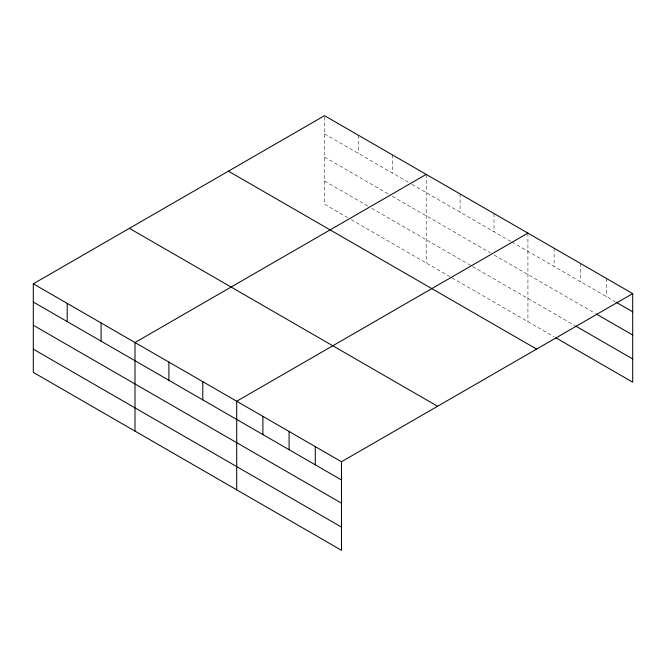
<?xml version="1.0" encoding="UTF-8"?>
<svg xmlns="http://www.w3.org/2000/svg" width="666" height="666" viewBox="0 0 666 666"><rect width="100%" height="100%" fill="white"/><g stroke="black" fill="none" stroke-linecap="round" stroke-linejoin="round"><path stroke-width="0.5" stroke-dasharray="3.33 2.5" d="M347.71 217.649L324.517 204.254L324.517 115.684M324.517 133.883L408.375 182.301M411.946 184.357L510.964 241.533M511.863 242.049L615.234 301.731M324.517 157.109L390.534 195.221M392.316 196.254L490.451 252.905M494.014 254.97L595.154 313.361M324.517 181.035L368.231 206.269M371.795 208.333L471.711 266.017M472.61 266.533L575.066 325.691M351.282 219.705L451.198 277.389M452.089 277.905L554.112 336.813M606.501 278.488L606.501 296.686M580.311 263.37L580.311 281.568M554.112 248.243L554.112 266.442M527.922 233.117L527.922 321.686M494.014 213.545L494.014 231.743M460.114 193.972L460.114 212.171M426.215 174.4L426.215 262.97M392.316 154.828L392.316 173.027M358.416 135.256L358.416 153.455"/><path stroke-width="1" d="M341.483 503.171L341.483 461.746L33.3 283.816L33.3 372.386L341.483 550.316L341.483 503.171L33.3 325.241M555.86 337.82L632.7 382.184L632.7 293.614L324.517 115.684L33.3 283.816M426.215 174.4L134.998 342.532L134.998 431.102M527.922 233.117L236.705 401.248L236.705 489.818M341.483 461.746L632.7 293.614M616.108 302.231L632.7 311.813M596.028 313.861L632.7 335.031M575.94 326.19L632.7 358.957M228.413 171.17L536.596 349.101M129.404 228.338L437.587 406.26M33.3 302.014L341.483 479.945M33.3 349.167L341.483 527.089M315.284 446.62L315.284 464.818M289.094 431.501L289.094 449.7M262.895 416.375L262.895 434.573M202.797 381.676L202.797 399.875M168.898 362.104L168.898 380.303M101.099 322.96L101.099 341.159M67.199 303.388L67.199 321.586"/></g></svg>
